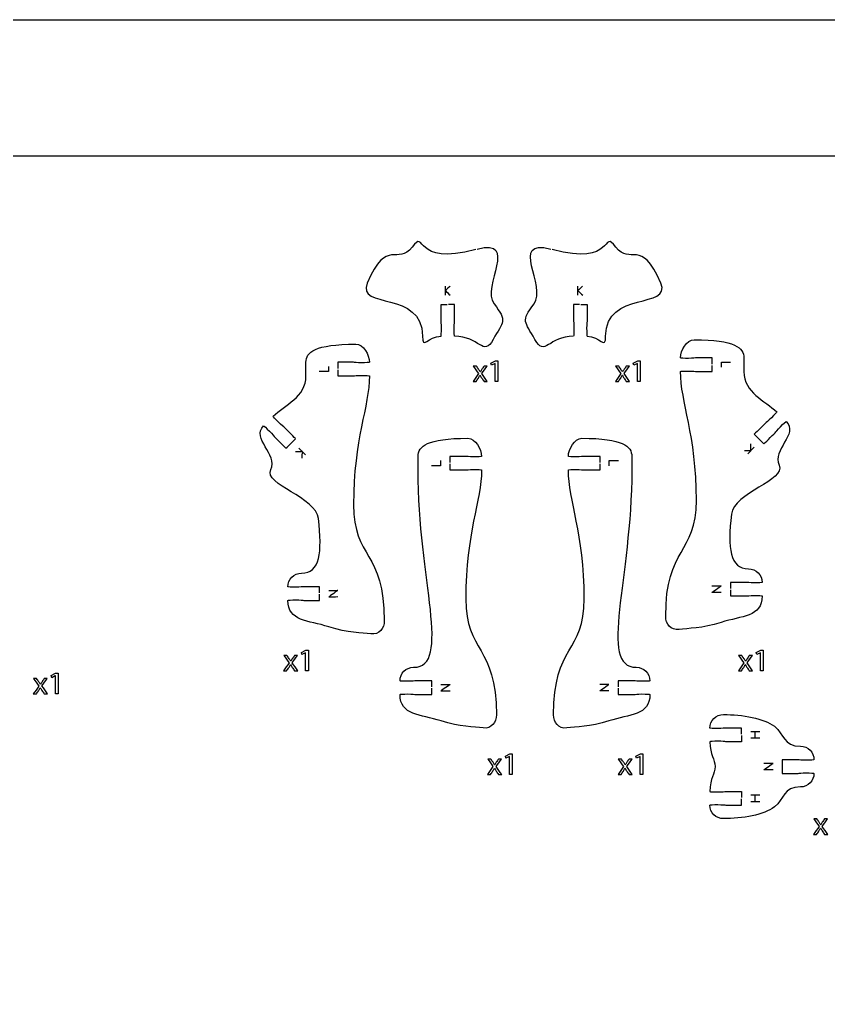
# Model space of a CAD drawing. Extents: x 0 to 1000, y 0 to 600.
# Drawn here: x 420.5 to 599, y 381 to 600.1 of the extents above; entities that cross this region are included whole.
import ezdxf

# ---------------------------------------------------------------- set-up
doc = ezdxf.new("R2010")
doc.units = 0
doc.header["$MEASUREMENT"] = 0
doc.layers.add('DEFAULT', color=7, linetype='CONTINUOUS')

msp = doc.modelspace()

# ---------------------------------------------------------------- linework, layer by layer
at = {"layer": 'DEFAULT', "color": 250}
for points in [[(1000, 0.1), (0, 0.1), (0, 600.1), (1000, 600.1)], [(525.45, 524.24), (525.44, 524.24), (524.64, 523.81), (524.52, 524.28), (525.52, 524.82), (526.05, 524.82), (526.05, 520.23), (525.45, 520.23)], [(556.85, 524.24), (556.84, 524.24), (556.04, 523.81), (555.92, 524.28), (556.92, 524.82), (557.45, 524.82), (557.45, 520.23), (556.85, 520.23)], [(483.62, 460.34), (483.61, 460.34), (482.81, 459.91), (482.69, 460.39), (483.69, 460.92), (484.22, 460.92), (484.22, 456.34), (483.62, 456.34)], [(584.01, 460.34), (584, 460.34), (583.2, 459.91), (583.08, 460.39), (584.08, 460.92), (584.61, 460.92), (584.61, 456.34), (584.01, 456.34)], [(428.37, 455.23), (428.36, 455.23), (427.56, 454.8), (427.44, 455.27), (428.44, 455.81), (428.97, 455.81), (428.97, 451.22), (428.37, 451.22)], [(528.64, 437.45), (528.62, 437.45), (527.83, 437.02), (527.71, 437.5), (528.71, 438.03), (529.24, 438.03), (529.24, 433.45), (528.64, 433.45)], [(557.45, 437.45), (557.44, 437.45), (556.64, 437.02), (556.52, 437.5), (557.52, 438.03), (558.05, 438.03), (558.05, 433.45), (557.45, 433.45)]]:
    msp.add_lwpolyline(points, close=True, dxfattribs=at)
for points in [[(349.41, 570.1), (980, 570.1), (980, 20.1), (203.84, 20.1), (203.84, 570.1), (223.83, 570.1)], [(514.46, 539.27), (514.46, 541.29)], [(543.71, 539.27), (543.71, 541.29)], [(575.4, 523.38), (575.4, 524.5), (577.42, 524.5)], [(488.66, 523.53), (488.66, 522.41), (486.64, 522.41)], [(482.15, 505.48), (483.58, 504.05)], [(582.65, 505.7), (581.22, 504.27)], [(513.42, 502.76), (513.42, 501.63), (511.39, 501.63)], [(550.64, 501.63), (550.64, 502.76), (552.66, 502.76)], [(581.88, 442.94), (583.9, 442.94)], [(582.83, 441.44), (582.83, 442.94)], [(583.9, 441.44), (581.88, 441.44)], [(581.88, 428.94), (583.9, 428.94)], [(583.9, 427.43), (581.88, 427.43)], [(582.83, 427.43), (582.83, 428.94)]]:
    msp.add_lwpolyline(points, dxfattribs=at)
at = {"layer": 'DEFAULT', "color": 1}
for points, knots in [([(521.21, 549.39), (507.16, 545.51), (510.34, 554.16), (507.13, 549.93), (503.94, 545.7), (501.55, 552.17), (497.23, 541.96), (494.73, 536.09), (509.4, 540.51), (509.4, 530.24), (509.4, 527.14), (510.63, 530.24), (513.5, 530.24), (513.55, 530.24), (513.59, 531.03), (513.59, 531.99), (513.59, 532.96), (513.5, 533.57), (513.5, 533.74), (513.5, 534.91), (513.5, 536.07), (513.5, 537.24), (513.94, 537.24), (514.39, 537.24), (514.84, 537.24)], [0, 0, 0, 0, 1, 1, 1, 2, 2, 2, 3, 3, 3, 4, 4, 4, 5, 5, 5, 6, 6, 6, 15.92, 15.92, 15.92, 19.74, 19.74, 19.74, 19.74]), ([(544.39, 537.24), (544.84, 537.24), (545.29, 537.24), (545.74, 537.24), (545.74, 536.07), (545.74, 534.91), (545.74, 533.74), (545.74, 533.57), (545.65, 532.96), (545.65, 531.99), (545.65, 531.03), (545.69, 530.24), (545.74, 530.24), (548.61, 530.24), (549.84, 527.14), (549.84, 530.24), (549.84, 540.51), (564.51, 536.09), (562.01, 541.96), (557.69, 552.17), (555.3, 545.7), (552.1, 549.93), (548.9, 554.16), (552.08, 545.51), (538.03, 549.39)], [0, 0, 0, 0, 3.84, 3.84, 3.84, 13.76, 13.76, 13.76, 14.76, 14.76, 14.76, 15.76, 15.76, 15.76, 16.76, 16.76, 16.76, 17.76, 17.76, 17.76, 18.76, 18.76, 18.76, 19.76, 19.76, 19.76, 19.76]), ([(521.5, 549.47), (530.86, 552.01), (522.24, 541.19), (525.21, 537.37), (528.2, 533.52), (527.2, 533.49), (525.02, 529.51), (522.84, 525.53), (521.97, 530.24), (516.49, 530.24), (516.44, 530.24), (516.4, 531.03), (516.4, 531.99), (516.4, 532.96), (516.49, 533.57), (516.49, 533.74), (516.49, 534.91), (516.49, 536.07), (516.49, 537.24), (516.04, 537.24), (515.59, 537.24), (515.14, 537.24)], [0, 0, 0, 0, 1, 1, 1, 2, 2, 2, 3, 3, 3, 4, 4, 4, 5, 5, 5, 14.92, 14.92, 14.92, 18.75, 18.75, 18.75, 18.75]), ([(544.09, 537.24), (543.64, 537.24), (543.19, 537.24), (542.75, 537.24), (542.75, 536.07), (542.75, 534.91), (542.75, 533.74), (542.75, 533.57), (542.84, 532.96), (542.84, 531.99), (542.84, 531.03), (542.8, 530.24), (542.75, 530.24), (537.27, 530.24), (536.4, 525.53), (534.22, 529.51), (532.04, 533.49), (531.04, 533.52), (534.03, 537.37), (537, 541.19), (528.38, 552.01), (537.74, 549.47)], [0, 0, 0, 0, 3.81, 3.81, 3.81, 13.73, 13.73, 13.73, 14.73, 14.73, 14.73, 15.73, 15.73, 15.73, 16.73, 16.73, 16.73, 17.73, 17.73, 17.73, 18.73, 18.73, 18.73, 18.73]), ([(486.69, 473.55), (486.69, 474), (486.69, 474.45), (486.69, 474.9), (485.52, 474.9), (484.36, 474.9), (483.19, 474.9), (483.01, 474.9), (482.41, 474.8), (481.44, 474.8), (480.47, 474.8), (479.69, 474.85), (479.69, 474.9), (479.69, 476.56), (481.03, 477.9), (482.69, 477.9), (486.83, 477.9), (487.28, 482.49), (486.46, 489.95), (485.94, 494.71), (474.31, 497.42), (475.93, 500.78), (477.55, 504.14), (471.58, 507.68), (474.33, 510.43), (474.37, 510.47), (474.96, 509.95), (475.64, 509.26), (476.33, 508.58), (476.69, 508.08), (476.81, 507.95), (477.43, 507.33), (479.28, 505.48), (479.28, 505.48), (479.99, 506.18), (480.7, 506.89), (481.41, 507.6), (481.41, 507.6), (479.55, 509.46), (478.93, 510.07), (478.81, 510.2), (478.31, 510.56), (477.62, 511.24), (476.94, 511.93), (476.41, 512.51), (476.46, 512.55), (479.01, 515.11), (483.69, 516.73), (483.69, 521.47), (483.69, 522.47), (483.69, 523.47), (483.69, 524.47), (483.69, 526.68), (485.63, 528.47), (494.69, 528.47), (496.35, 528.47), (497.69, 526.13), (497.69, 524.47), (497.69, 524.41), (496.91, 524.37), (495.94, 524.37), (494.97, 524.37), (494.36, 524.47), (494.19, 524.47), (493.02, 524.47), (491.86, 524.47), (490.69, 524.47), (490.69, 524.02), (490.69, 523.57), (490.69, 523.12)], [0, 0, 0, 0, 3.83, 3.83, 3.83, 13.75, 13.75, 13.75, 14.75, 14.75, 14.75, 15.75, 15.75, 15.75, 16.75, 16.75, 16.75, 17.75, 17.75, 17.75, 18.75, 18.75, 18.75, 19.75, 19.75, 19.75, 20.75, 20.75, 20.75, 21.75, 21.75, 21.75, 22.75, 22.75, 22.75, 31.263566, 31.263566, 31.263566, 32.263566, 32.263566, 32.263566, 33.263566, 33.263566, 33.263566, 34.263566, 34.263566, 34.263566, 35.263566, 35.263566, 35.263566, 43.773566, 43.773566, 43.773566, 44.773566, 44.773566, 44.773566, 45.773566, 45.773566, 45.773566, 46.773566, 46.773566, 46.773566, 47.773566, 47.773566, 47.773566, 57.693566, 57.693566, 57.693566, 61.533566, 61.533566, 61.533566, 61.533566]), ([(573.37, 524.09), (573.37, 524.54), (573.37, 524.99), (573.37, 525.44), (572.2, 525.44), (571.03, 525.44), (569.87, 525.44), (569.69, 525.44), (569.08, 525.34), (568.12, 525.34), (567.15, 525.34), (566.37, 525.38), (566.37, 525.44), (566.37, 527.1), (567.71, 529.44), (569.37, 529.44), (578.43, 529.44), (580.37, 527.65), (580.37, 525.44), (580.37, 524.44), (580.37, 523.44), (580.37, 522.44), (580.37, 517.7), (585.04, 516.08), (587.6, 513.52), (587.64, 513.48), (587.12, 512.9), (586.44, 512.21), (585.75, 511.53), (585.25, 511.17), (585.13, 511.04), (584.51, 510.43), (582.65, 508.57), (582.65, 508.57), (583.36, 507.86), (584.07, 507.15), (584.77, 506.45), (584.77, 506.45), (586.63, 508.3), (587.25, 508.92), (587.37, 509.05), (587.73, 509.55), (588.42, 510.23), (589.1, 510.92), (589.69, 511.43), (589.72, 511.4), (592.47, 508.65), (586.51, 505.11), (588.13, 501.75), (589.75, 498.39), (578.12, 495.68), (577.6, 490.92), (576.78, 483.46), (577.23, 478.87), (581.37, 478.87), (583.02, 478.87), (584.37, 477.53), (584.37, 475.87), (584.37, 475.81), (583.59, 475.77), (582.62, 475.77), (581.65, 475.77), (581.04, 475.87), (580.87, 475.87), (579.7, 475.87), (578.53, 475.87), (577.37, 475.87), (577.37, 475.42), (577.37, 474.97), (577.37, 474.52)], [0, 0, 0, 0, 3.84, 3.84, 3.84, 13.76, 13.76, 13.76, 14.76, 14.76, 14.76, 15.76, 15.76, 15.76, 16.76, 16.76, 16.76, 17.76, 17.76, 17.76, 26.27, 26.27, 26.27, 27.27, 27.27, 27.27, 28.27, 28.27, 28.27, 29.27, 29.27, 29.27, 30.27, 30.27, 30.27, 38.783566, 38.783566, 38.783566, 39.783566, 39.783566, 39.783566, 40.783566, 40.783566, 40.783566, 41.783566, 41.783566, 41.783566, 42.783566, 42.783566, 42.783566, 43.783566, 43.783566, 43.783566, 44.783566, 44.783566, 44.783566, 45.783566, 45.783566, 45.783566, 46.783566, 46.783566, 46.783566, 47.783566, 47.783566, 47.783566, 57.703566, 57.703566, 57.703566, 61.533566, 61.533566, 61.533566, 61.533566]), ([(577.37, 474.22), (577.37, 473.77), (577.37, 473.32), (577.37, 472.87), (578.53, 472.87), (579.7, 472.87), (580.87, 472.87), (581.04, 472.87), (581.65, 472.97), (582.62, 472.97), (583.59, 472.97), (584.37, 472.93), (584.37, 472.87), (584.37, 468.18), (579.84, 468.49), (575.32, 467.02), (571.11, 465.66), (568.02, 465.77), (566.04, 465.46), (564.18, 465.22), (563.09, 466.75), (563.09, 468.33), (563.09, 483.79), (569.87, 482.06), (569.87, 494.01), (569.87, 508.58), (566.37, 515.68), (566.37, 522.44), (566.37, 522.49), (567.15, 522.54), (568.12, 522.54), (569.08, 522.54), (569.69, 522.44), (569.87, 522.44), (571.03, 522.44), (572.2, 522.44), (573.37, 522.44), (573.37, 522.89), (573.37, 523.34), (573.37, 523.79)], [0, 0, 0, 0, 3.82, 3.82, 3.82, 13.74, 13.74, 13.74, 14.74, 14.74, 14.74, 15.74, 15.74, 15.74, 16.74, 16.74, 16.74, 17.74, 17.74, 17.74, 18.74, 18.74, 18.74, 19.74, 19.74, 19.74, 20.74, 20.74, 20.74, 21.74, 21.74, 21.74, 22.74, 22.74, 22.74, 32.66, 32.66, 32.66, 36.48, 36.48, 36.48, 36.48]), ([(490.69, 522.82), (490.69, 522.37), (490.69, 521.92), (490.69, 521.47), (491.86, 521.47), (493.02, 521.47), (494.19, 521.47), (494.36, 521.47), (494.97, 521.57), (495.94, 521.57), (496.91, 521.57), (497.69, 521.52), (497.69, 521.47), (497.69, 514.71), (494.19, 507.61), (494.19, 493.05), (494.19, 481.09), (500.97, 482.83), (500.97, 467.36), (500.97, 465.78), (499.88, 464.25), (498.02, 464.49), (496.04, 464.8), (492.95, 464.69), (488.74, 466.05), (484.21, 467.52), (479.69, 467.21), (479.69, 471.9), (479.69, 471.96), (480.47, 472), (481.44, 472), (482.41, 472), (483.01, 471.9), (483.19, 471.9), (484.36, 471.9), (485.52, 471.9), (486.69, 471.9), (486.69, 472.35), (486.69, 472.8), (486.69, 473.25)], [0, 0, 0, 0, 3.82, 3.82, 3.82, 13.74, 13.74, 13.74, 14.74, 14.74, 14.74, 15.74, 15.74, 15.74, 16.74, 16.74, 16.74, 17.74, 17.74, 17.74, 18.74, 18.74, 18.74, 19.74, 19.74, 19.74, 20.74, 20.74, 20.74, 21.74, 21.74, 21.74, 22.74, 22.74, 22.74, 32.66, 32.66, 32.66, 36.48, 36.48, 36.48, 36.48]), ([(511.45, 452.77), (511.45, 453.22), (511.45, 453.67), (511.45, 454.12), (510.28, 454.12), (509.11, 454.12), (507.95, 454.12), (507.77, 454.12), (507.16, 454.02), (506.2, 454.02), (505.23, 454.02), (504.45, 454.07), (504.45, 454.12), (504.45, 455.78), (505.79, 457.12), (507.45, 457.12), (515.98, 457.12), (508.44, 476.61), (508.44, 500.69), (508.44, 501.69), (508.44, 502.69), (508.44, 503.69), (508.44, 505.91), (510.38, 507.69), (519.44, 507.69), (521.1, 507.69), (522.45, 505.35), (522.45, 503.69), (522.45, 503.64), (521.66, 503.59), (520.7, 503.59), (519.73, 503.59), (519.12, 503.69), (518.95, 503.69), (517.78, 503.69), (516.61, 503.69), (515.45, 503.69), (515.45, 503.24), (515.45, 502.8), (515.45, 502.35)], [0, 0, 0, 0, 3.82, 3.82, 3.82, 13.74, 13.74, 13.74, 14.74, 14.74, 14.74, 15.74, 15.74, 15.74, 16.74, 16.74, 16.74, 17.74, 17.74, 17.74, 26.25, 26.25, 26.25, 27.25, 27.25, 27.25, 28.25, 28.25, 28.25, 29.25, 29.25, 29.25, 30.25, 30.25, 30.25, 40.17, 40.17, 40.17, 43.99, 43.99, 43.99, 43.99]), ([(548.61, 502.35), (548.61, 502.8), (548.61, 503.24), (548.61, 503.69), (547.44, 503.69), (546.28, 503.69), (545.11, 503.69), (544.94, 503.69), (544.33, 503.59), (543.36, 503.59), (542.39, 503.59), (541.61, 503.64), (541.61, 503.69), (541.61, 505.35), (542.95, 507.69), (544.61, 507.69), (553.68, 507.69), (555.61, 505.91), (555.61, 503.69), (555.61, 502.69), (555.61, 501.69), (555.61, 500.69), (555.61, 476.61), (548.07, 457.12), (556.61, 457.12), (558.27, 457.12), (559.61, 455.78), (559.61, 454.12), (559.61, 454.07), (558.83, 454.02), (557.86, 454.02), (556.89, 454.02), (556.29, 454.12), (556.11, 454.12), (554.94, 454.12), (553.78, 454.12), (552.61, 454.12), (552.61, 453.67), (552.61, 453.22), (552.61, 452.77)], [0, 0, 0, 0, 3.82, 3.82, 3.82, 13.74, 13.74, 13.74, 14.74, 14.74, 14.74, 15.74, 15.74, 15.74, 16.74, 16.74, 16.74, 17.74, 17.74, 17.74, 26.25, 26.25, 26.25, 27.25, 27.25, 27.25, 28.25, 28.25, 28.25, 29.25, 29.25, 29.25, 30.25, 30.25, 30.25, 40.17, 40.17, 40.17, 43.99, 43.99, 43.99, 43.99]), ([(515.45, 502.05), (515.45, 501.59), (515.45, 501.14), (515.45, 500.69), (516.61, 500.69), (517.78, 500.69), (518.95, 500.69), (519.12, 500.69), (519.73, 500.79), (520.7, 500.79), (521.66, 500.79), (522.45, 500.75), (522.45, 500.69), (522.45, 493.93), (518.95, 486.83), (518.95, 472.27), (518.95, 460.31), (525.73, 462.05), (525.73, 446.59), (525.73, 445), (524.64, 443.47), (522.78, 443.71), (520.8, 444.02), (517.7, 443.91), (513.5, 445.27), (508.97, 446.74), (504.45, 446.43), (504.45, 451.12), (504.45, 451.18), (505.23, 451.22), (506.2, 451.22), (507.16, 451.22), (507.77, 451.12), (507.95, 451.12), (509.11, 451.12), (510.28, 451.12), (511.45, 451.12), (511.45, 451.57), (511.45, 452.02), (511.45, 452.47)], [0, 0, 0, 0, 3.84, 3.84, 3.84, 13.76, 13.76, 13.76, 14.76, 14.76, 14.76, 15.76, 15.76, 15.76, 16.76, 16.76, 16.76, 17.76, 17.76, 17.76, 18.76, 18.76, 18.76, 19.76, 19.76, 19.76, 20.76, 20.76, 20.76, 21.76, 21.76, 21.76, 22.76, 22.76, 22.76, 32.68, 32.68, 32.68, 36.51, 36.51, 36.51, 36.51]), ([(552.61, 452.47), (552.61, 452.02), (552.61, 451.57), (552.61, 451.12), (553.78, 451.12), (554.94, 451.12), (556.11, 451.12), (556.29, 451.12), (556.89, 451.22), (557.86, 451.22), (558.83, 451.22), (559.61, 451.18), (559.61, 451.12), (559.61, 446.43), (555.09, 446.74), (550.56, 445.27), (546.36, 443.91), (543.26, 444.02), (541.28, 443.71), (539.42, 443.47), (538.33, 445), (538.33, 446.59), (538.33, 462.05), (545.11, 460.31), (545.11, 472.27), (545.11, 486.83), (541.61, 493.93), (541.61, 500.69), (541.61, 500.75), (542.39, 500.79), (543.36, 500.79), (544.33, 500.79), (544.94, 500.69), (545.11, 500.69), (546.28, 500.69), (547.44, 500.69), (548.61, 500.69), (548.61, 501.14), (548.61, 501.59), (548.61, 502.05)], [0, 0, 0, 0, 3.83, 3.83, 3.83, 13.75, 13.75, 13.75, 14.75, 14.75, 14.75, 15.75, 15.75, 15.75, 16.75, 16.75, 16.75, 17.75, 17.75, 17.75, 18.75, 18.75, 18.75, 19.75, 19.75, 19.75, 20.75, 20.75, 20.75, 21.75, 21.75, 21.75, 22.75, 22.75, 22.75, 32.67, 32.67, 32.67, 36.51, 36.51, 36.51, 36.51]), ([(579.85, 442.34), (579.85, 442.79), (579.85, 443.24), (579.85, 443.69), (579.85, 443.69), (577.22, 443.69), (576.35, 443.69), (576.17, 443.69), (575.57, 443.59), (574.6, 443.59), (573.63, 443.59), (572.85, 443.64), (572.85, 443.69), (572.85, 445.35), (574.19, 446.69), (575.85, 446.69), (580.01, 446.69), (584.82, 445.85), (587.08, 444.1), (589.34, 442.35), (589.05, 439.69), (592.83, 439.69), (594.49, 439.69), (595.83, 438.35), (595.83, 436.69), (595.83, 436.64), (595.05, 436.59), (594.08, 436.59), (593.11, 436.59), (592.51, 436.69), (592.33, 436.69), (591.46, 436.69), (588.83, 436.69), (588.83, 436.69), (588.83, 435.69), (588.83, 434.69), (588.83, 433.69), (590, 433.69), (591.16, 433.69), (592.33, 433.69), (592.51, 433.69), (593.11, 433.79), (594.08, 433.79), (595.05, 433.79), (595.83, 433.75), (595.83, 433.69), (595.83, 432.03), (594.49, 430.69), (592.83, 430.69), (589.05, 430.69), (589.34, 428.02), (587.08, 426.27), (584.82, 424.52), (580.01, 423.69), (575.85, 423.69), (574.19, 423.69), (572.85, 425.03), (572.85, 426.69), (572.85, 426.74), (573.63, 426.79), (574.6, 426.79), (575.56, 426.79), (576.17, 426.69), (576.35, 426.69), (577.51, 426.69), (578.68, 426.69), (579.85, 426.69), (579.85, 427.14), (579.85, 427.59), (579.85, 428.04)], [0, 0, 0, 0, 3.82, 3.82, 3.82, 4.82, 4.82, 4.82, 5.82, 5.82, 5.82, 6.82, 6.82, 6.82, 7.82, 7.82, 7.82, 8.82, 8.82, 8.82, 9.82, 9.82, 9.82, 10.82, 10.82, 10.82, 11.82, 11.82, 11.82, 12.82, 12.82, 12.82, 13.82, 13.82, 13.82, 22.33, 22.33, 22.33, 32.25, 32.25, 32.25, 33.25, 33.25, 33.25, 34.25, 34.25, 34.25, 35.26, 35.26, 35.26, 36.26, 36.26, 36.26, 37.26, 37.26, 37.26, 38.26, 38.26, 38.26, 39.26, 39.26, 39.26, 40.26, 40.26, 40.26, 50.19, 50.19, 50.19, 54.02, 54.02, 54.02, 54.02]), ([(579.85, 442.04), (579.85, 441.59), (579.85, 441.14), (579.85, 440.69), (578.68, 440.69), (577.52, 440.69), (576.35, 440.69), (576.17, 440.69), (575.57, 440.79), (574.6, 440.79), (573.63, 440.79), (572.85, 440.74), (572.85, 440.69), (572.85, 437.65), (574.01, 436.91), (574.01, 435.19), (574.01, 433.47), (572.85, 432.73), (572.85, 429.69), (572.85, 429.63), (573.63, 429.59), (574.6, 429.59), (575.57, 429.59), (576.17, 429.69), (576.35, 429.69), (577.52, 429.69), (578.68, 429.69), (579.85, 429.69), (579.85, 429.24), (579.85, 428.79), (579.85, 428.34)], [0, 0, 0, 0, 3.83, 3.83, 3.83, 13.74, 13.74, 13.74, 14.74, 14.74, 14.74, 15.74, 15.74, 15.74, 16.74, 16.74, 16.74, 17.74, 17.74, 17.74, 18.74, 18.74, 18.74, 19.74, 19.74, 19.74, 29.66, 29.66, 29.66, 33.48, 33.48, 33.48, 33.48])]:
    msp.add_open_spline(points, degree=3, knots=knots, dxfattribs=at)
at = {"layer": 'DEFAULT', "color": 250}
for points, knots in [([(515.51, 541.29), (515.51, 541.29), (514.52, 540.4), (514.46, 540.32), (514.82, 539.97), (515.17, 539.62), (515.52, 539.27)], [0, 0, 0, 0, 1, 1, 1, 5.219371, 5.219371, 5.219371, 5.219371]), ([(544.76, 541.29), (544.76, 541.29), (543.77, 540.4), (543.71, 540.32), (544.07, 539.97), (544.42, 539.62), (544.77, 539.27)], [0, 0, 0, 0, 1, 1, 1, 5.219371, 5.219371, 5.219371, 5.219371]), ([(521.32, 523.65), (521.49, 523.4), (521.65, 523.16), (521.81, 522.91), (521.94, 522.72), (522.04, 522.55), (522.16, 522.36), (522.16, 522.36), (522.17, 522.36), (522.18, 522.36), (522.29, 522.56), (522.4, 522.74), (522.52, 522.92), (522.68, 523.16), (522.84, 523.41), (523, 523.65), (523.22, 523.65), (523.44, 523.65), (523.67, 523.65), (523.28, 523.1), (522.89, 522.55), (522.5, 522), (522.9, 521.41), (523.3, 520.82), (523.7, 520.23), (523.47, 520.23), (523.23, 520.23), (523, 520.23), (522.83, 520.49), (522.66, 520.75), (522.5, 521), (522.36, 521.2), (522.25, 521.39), (522.13, 521.6), (522.12, 521.6), (522.12, 521.6), (522.11, 521.6), (522, 521.39), (521.88, 521.21), (521.75, 521), (521.59, 520.75), (521.43, 520.49), (521.26, 520.23), (521.03, 520.23), (520.8, 520.23), (520.58, 520.23), (520.98, 520.81), (521.38, 521.4), (521.79, 521.98), (521.4, 522.53), (521.02, 523.09), (520.63, 523.65), (520.86, 523.65), (521.09, 523.65), (521.32, 523.65)], [0, 0, 0, 0, 2.496157, 2.496157, 2.496157, 3.496157, 3.496157, 3.496157, 3.557157, 3.557157, 3.557157, 4.557157, 4.557157, 4.557157, 7.026432, 7.026432, 7.026432, 8.927432, 8.927432, 8.927432, 14.655291, 14.655291, 14.655291, 20.702604, 20.702604, 20.702604, 22.702604, 22.702604, 22.702604, 25.30568, 25.30568, 25.30568, 26.30568, 26.30568, 26.30568, 26.34568, 26.34568, 26.34568, 27.34568, 27.34568, 27.34568, 29.937892, 29.937892, 29.937892, 31.877892, 31.877892, 31.877892, 37.898447, 37.898447, 37.898447, 43.664038, 43.664038, 43.664038, 45.625038, 45.625038, 45.625038, 45.625038]), ([(552.72, 523.65), (552.89, 523.4), (553.05, 523.16), (553.21, 522.91), (553.34, 522.72), (553.44, 522.55), (553.56, 522.36), (553.56, 522.36), (553.57, 522.36), (553.58, 522.36), (553.69, 522.56), (553.8, 522.74), (553.92, 522.92), (554.08, 523.16), (554.24, 523.41), (554.4, 523.65), (554.62, 523.65), (554.84, 523.65), (555.07, 523.65), (554.68, 523.1), (554.29, 522.55), (553.9, 522), (554.3, 521.41), (554.7, 520.82), (555.1, 520.23), (554.87, 520.23), (554.63, 520.23), (554.4, 520.23), (554.23, 520.49), (554.06, 520.75), (553.9, 521), (553.76, 521.2), (553.65, 521.39), (553.53, 521.6), (553.52, 521.6), (553.52, 521.6), (553.52, 521.6), (553.4, 521.39), (553.28, 521.21), (553.16, 521), (552.99, 520.75), (552.83, 520.49), (552.66, 520.23), (552.43, 520.23), (552.2, 520.23), (551.98, 520.23), (552.38, 520.81), (552.79, 521.4), (553.19, 521.98), (552.8, 522.53), (552.42, 523.09), (552.03, 523.65), (552.26, 523.65), (552.49, 523.65), (552.72, 523.65)], [0, 0, 0, 0, 2.49671, 2.49671, 2.49671, 3.49671, 3.49671, 3.49671, 3.55671, 3.55671, 3.55671, 4.55671, 4.55671, 4.55671, 7.025985, 7.025985, 7.025985, 8.926985, 8.926985, 8.926985, 14.654844, 14.654844, 14.654844, 20.70272, 20.70272, 20.70272, 22.70372, 22.70372, 22.70372, 25.306249, 25.306249, 25.306249, 26.306249, 26.306249, 26.306249, 26.346249, 26.346249, 26.346249, 27.346249, 27.346249, 27.346249, 29.938461, 29.938461, 29.938461, 31.878461, 31.878461, 31.878461, 37.899016, 37.899016, 37.899016, 43.664038, 43.664038, 43.664038, 45.624038, 45.624038, 45.624038, 45.624038]), ([(580.48, 505.01), (580.48, 505.01), (581.82, 504.94), (581.91, 504.96), (581.91, 505.45), (581.9, 505.95), (581.9, 506.45)], [0, 0, 0, 0, 1, 1, 1, 5.218068, 5.218068, 5.218068, 5.218068]), ([(482.84, 503.31), (482.84, 503.31), (482.91, 504.64), (482.89, 504.74), (482.4, 504.73), (481.9, 504.73), (481.41, 504.73)], [0, 0, 0, 0, 1, 1, 1, 5.218068, 5.218068, 5.218068, 5.218068]), ([(488.72, 474.1), (489.39, 474.1), (490.07, 474.1), (490.74, 474.1), (490.74, 474.1), (488.93, 472.79), (488.72, 472.69), (489.39, 472.7), (490.07, 472.71), (490.74, 472.72)], [0, 0, 0, 0, 5.729, 5.729, 5.729, 6.729, 6.729, 6.729, 12.458404, 12.458404, 12.458404, 12.458404]), ([(575.33, 473.66), (574.66, 473.66), (573.99, 473.66), (573.31, 473.66), (573.31, 473.66), (575.13, 474.97), (575.33, 475.07), (574.66, 475.06), (573.99, 475.05), (573.31, 475.05)], [0, 0, 0, 0, 5.729, 5.729, 5.729, 6.729, 6.729, 6.729, 12.458404, 12.458404, 12.458404, 12.458404]), ([(479.5, 459.75), (479.66, 459.51), (479.82, 459.26), (479.98, 459.02), (480.11, 458.83), (480.22, 458.65), (480.33, 458.46), (480.34, 458.46), (480.34, 458.46), (480.35, 458.46), (480.46, 458.66), (480.58, 458.84), (480.69, 459.02), (480.85, 459.27), (481.01, 459.51), (481.17, 459.75), (481.39, 459.75), (481.61, 459.75), (481.84, 459.75), (481.45, 459.2), (481.06, 458.65), (480.67, 458.1), (481.07, 457.51), (481.47, 456.92), (481.87, 456.34), (481.64, 456.34), (481.4, 456.34), (481.17, 456.34), (481, 456.59), (480.83, 456.85), (480.67, 457.1), (480.53, 457.3), (480.42, 457.49), (480.3, 457.7), (480.3, 457.7), (480.29, 457.7), (480.29, 457.7), (480.17, 457.49), (480.05, 457.31), (479.93, 457.1), (479.76, 456.85), (479.6, 456.59), (479.43, 456.34), (479.2, 456.34), (478.98, 456.34), (478.75, 456.34), (479.15, 456.92), (479.56, 457.5), (479.96, 458.08), (479.58, 458.64), (479.19, 459.19), (478.8, 459.75), (479.03, 459.75), (479.26, 459.75), (479.5, 459.75)], [0, 0, 0, 0, 2.496157, 2.496157, 2.496157, 3.496157, 3.496157, 3.496157, 3.556157, 3.556157, 3.556157, 4.556157, 4.556157, 4.556157, 7.025432, 7.025432, 7.025432, 8.926432, 8.926432, 8.926432, 14.654291, 14.654291, 14.654291, 20.702167, 20.702167, 20.702167, 22.703167, 22.703167, 22.703167, 25.305696, 25.305696, 25.305696, 26.305696, 26.305696, 26.305696, 26.345696, 26.345696, 26.345696, 27.345696, 27.345696, 27.345696, 29.937908, 29.937908, 29.937908, 31.877908, 31.877908, 31.877908, 37.898463, 37.898463, 37.898463, 43.663485, 43.663485, 43.663485, 45.623485, 45.623485, 45.623485, 45.623485]), ([(579.88, 459.75), (580.04, 459.51), (580.21, 459.26), (580.37, 459.02), (580.5, 458.83), (580.6, 458.65), (580.72, 458.46), (580.72, 458.46), (580.73, 458.46), (580.74, 458.46), (580.85, 458.66), (580.96, 458.84), (581.07, 459.02), (581.23, 459.27), (581.39, 459.51), (581.55, 459.75), (581.78, 459.75), (582, 459.75), (582.23, 459.75), (581.84, 459.2), (581.45, 458.65), (581.06, 458.1), (581.46, 457.51), (581.86, 456.92), (582.26, 456.33), (582.03, 456.33), (581.79, 456.33), (581.55, 456.33), (581.39, 456.59), (581.22, 456.85), (581.05, 457.1), (580.92, 457.3), (580.81, 457.49), (580.69, 457.7), (580.68, 457.7), (580.68, 457.7), (580.67, 457.7), (580.56, 457.49), (580.44, 457.31), (580.31, 457.1), (580.15, 456.85), (579.98, 456.59), (579.82, 456.33), (579.59, 456.33), (579.36, 456.33), (579.13, 456.33), (579.54, 456.92), (579.94, 457.5), (580.35, 458.08), (579.96, 458.64), (579.58, 459.19), (579.19, 459.75), (579.42, 459.75), (579.65, 459.75), (579.88, 459.75)], [0, 0, 0, 0, 2.497543, 2.497543, 2.497543, 3.497543, 3.497543, 3.497543, 3.557543, 3.557543, 3.557543, 4.557543, 4.557543, 4.557543, 7.026819, 7.026819, 7.026819, 8.927819, 8.927819, 8.927819, 14.656494, 14.656494, 14.656494, 20.70437, 20.70437, 20.70437, 22.70537, 22.70537, 22.70537, 25.3079, 25.3079, 25.3079, 26.3079, 26.3079, 26.3079, 26.3479, 26.3479, 26.3479, 27.3479, 27.3479, 27.3479, 29.940112, 29.940112, 29.940112, 31.880112, 31.880112, 31.880112, 37.901487, 37.901487, 37.901487, 43.666509, 43.666509, 43.666509, 45.626509, 45.626509, 45.626509, 45.626509]), ([(424.24, 454.64), (424.41, 454.39), (424.57, 454.15), (424.73, 453.9), (424.86, 453.71), (424.96, 453.54), (425.08, 453.34), (425.08, 453.34), (425.09, 453.34), (425.1, 453.34), (425.21, 453.55), (425.32, 453.73), (425.44, 453.91), (425.6, 454.15), (425.76, 454.39), (425.92, 454.64), (426.14, 454.64), (426.36, 454.64), (426.59, 454.64), (426.2, 454.09), (425.81, 453.54), (425.42, 452.99), (425.82, 452.4), (426.22, 451.81), (426.62, 451.22), (426.39, 451.22), (426.15, 451.22), (425.92, 451.22), (425.75, 451.48), (425.58, 451.73), (425.42, 451.99), (425.28, 452.19), (425.17, 452.38), (425.05, 452.58), (425.04, 452.58), (425.04, 452.58), (425.03, 452.58), (424.92, 452.38), (424.8, 452.19), (424.68, 451.99), (424.51, 451.73), (424.35, 451.48), (424.18, 451.22), (423.95, 451.22), (423.72, 451.22), (423.5, 451.22), (423.9, 451.8), (424.31, 452.38), (424.71, 452.96), (424.32, 453.52), (423.94, 454.08), (423.55, 454.64), (423.78, 454.64), (424.01, 454.64), (424.24, 454.64)], [1.96, 1.96, 1.96, 1.96, 4.45699, 4.45699, 4.45699, 5.45699, 5.45699, 5.45699, 5.51699, 5.51699, 5.51699, 6.51699, 6.51699, 6.51699, 8.986266, 8.986266, 8.986266, 10.887266, 10.887266, 10.887266, 16.615124, 16.615124, 16.615124, 22.663, 22.663, 22.663, 24.664, 24.664, 24.664, 27.26653, 27.26653, 27.26653, 28.26653, 28.26653, 28.26653, 28.30653, 28.30653, 28.30653, 29.30653, 29.30653, 29.30653, 31.898742, 31.898742, 31.898742, 33.838742, 33.838742, 33.838742, 39.859296, 39.859296, 39.859296, 45.624319, 45.624319, 45.624319, 47.584319, 47.584319, 47.584319, 47.584319]), ([(513.48, 453.33), (514.15, 453.33), (514.83, 453.33), (515.5, 453.33), (515.5, 453.33), (513.68, 452.02), (513.48, 451.92), (514.15, 451.93), (514.83, 451.94), (515.5, 451.94)], [0, 0, 0, 0, 5.729, 5.729, 5.729, 6.729, 6.729, 6.729, 12.458404, 12.458404, 12.458404, 12.458404]), ([(550.58, 451.92), (549.9, 451.92), (549.23, 451.92), (548.56, 451.92), (548.56, 451.92), (550.37, 453.23), (550.58, 453.33), (549.9, 453.32), (549.23, 453.31), (548.56, 453.3)], [0, 0, 0, 0, 5.729, 5.729, 5.729, 6.729, 6.729, 6.729, 12.458404, 12.458404, 12.458404, 12.458404]), ([(524.51, 436.86), (524.67, 436.62), (524.83, 436.37), (525, 436.13), (525.12, 435.94), (525.23, 435.76), (525.34, 435.57), (525.35, 435.57), (525.36, 435.57), (525.36, 435.57), (525.48, 435.77), (525.59, 435.95), (525.7, 436.13), (525.86, 436.38), (526.02, 436.62), (526.18, 436.86), (526.41, 436.86), (526.63, 436.86), (526.85, 436.86), (526.46, 436.31), (526.08, 435.76), (525.69, 435.21), (526.09, 434.62), (526.49, 434.03), (526.89, 433.45), (526.65, 433.45), (526.42, 433.45), (526.18, 433.45), (526.01, 433.7), (525.85, 433.96), (525.68, 434.21), (525.55, 434.41), (525.43, 434.6), (525.31, 434.81), (525.31, 434.81), (525.3, 434.81), (525.3, 434.81), (525.19, 434.6), (525.07, 434.42), (524.94, 434.21), (524.78, 433.96), (524.61, 433.7), (524.45, 433.45), (524.22, 433.45), (523.99, 433.45), (523.76, 433.45), (524.17, 434.03), (524.57, 434.61), (524.97, 435.19), (524.59, 435.75), (524.2, 436.3), (523.82, 436.86), (524.05, 436.86), (524.28, 436.86), (524.51, 436.86)], [0, 0, 0, 0, 2.497543, 2.497543, 2.497543, 3.497543, 3.497543, 3.497543, 3.557543, 3.557543, 3.557543, 4.557543, 4.557543, 4.557543, 7.026819, 7.026819, 7.026819, 8.927819, 8.927819, 8.927819, 14.656494, 14.656494, 14.656494, 20.70437, 20.70437, 20.70437, 22.70537, 22.70537, 22.70537, 25.3079, 25.3079, 25.3079, 26.3079, 26.3079, 26.3079, 26.3479, 26.3479, 26.3479, 27.3479, 27.3479, 27.3479, 29.940112, 29.940112, 29.940112, 31.880112, 31.880112, 31.880112, 37.901487, 37.901487, 37.901487, 43.666509, 43.666509, 43.666509, 45.626509, 45.626509, 45.626509, 45.626509]), ([(553.32, 436.86), (553.49, 436.62), (553.65, 436.37), (553.81, 436.13), (553.94, 435.94), (554.04, 435.76), (554.16, 435.57), (554.16, 435.57), (554.17, 435.57), (554.18, 435.57), (554.29, 435.77), (554.4, 435.95), (554.52, 436.13), (554.68, 436.38), (554.84, 436.62), (555, 436.86), (555.22, 436.86), (555.44, 436.86), (555.67, 436.86), (555.28, 436.31), (554.89, 435.76), (554.5, 435.21), (554.9, 434.62), (555.3, 434.03), (555.7, 433.45), (555.47, 433.45), (555.23, 433.45), (555, 433.45), (554.83, 433.7), (554.66, 433.96), (554.5, 434.21), (554.36, 434.41), (554.25, 434.6), (554.13, 434.81), (554.12, 434.81), (554.12, 434.81), (554.11, 434.81), (554, 434.6), (553.88, 434.42), (553.76, 434.21), (553.59, 433.96), (553.43, 433.7), (553.26, 433.45), (553.03, 433.45), (552.8, 433.45), (552.58, 433.45), (552.98, 434.03), (553.39, 434.61), (553.79, 435.19), (553.4, 435.75), (553.02, 436.3), (552.63, 436.86), (552.86, 436.86), (553.09, 436.86), (553.32, 436.86)], [0, 0, 0, 0, 2.497543, 2.497543, 2.497543, 3.497543, 3.497543, 3.497543, 3.557543, 3.557543, 3.557543, 4.557543, 4.557543, 4.557543, 7.026819, 7.026819, 7.026819, 8.927819, 8.927819, 8.927819, 14.656494, 14.656494, 14.656494, 20.70437, 20.70437, 20.70437, 22.70537, 22.70537, 22.70537, 25.3079, 25.3079, 25.3079, 26.3079, 26.3079, 26.3079, 26.3479, 26.3479, 26.3479, 27.3479, 27.3479, 27.3479, 29.940112, 29.940112, 29.940112, 31.880112, 31.880112, 31.880112, 37.901487, 37.901487, 37.901487, 43.666509, 43.666509, 43.666509, 45.626509, 45.626509, 45.626509, 45.626509]), ([(586.8, 434.49), (586.13, 434.49), (585.45, 434.49), (584.78, 434.49), (584.78, 434.49), (586.59, 435.8), (586.8, 435.9), (586.13, 435.89), (585.45, 435.88), (584.78, 435.87)], [0, 0, 0, 0, 5.729, 5.729, 5.729, 6.729, 6.729, 6.729, 12.458404, 12.458404, 12.458404, 12.458404]), ([(596.48, 423.62), (596.64, 423.37), (596.81, 423.13), (596.97, 422.88), (597.09, 422.69), (597.2, 422.52), (597.31, 422.33), (597.32, 422.33), (597.33, 422.33), (597.34, 422.33), (597.45, 422.53), (597.56, 422.71), (597.67, 422.89), (597.83, 423.13), (597.99, 423.38), (598.15, 423.62), (598.38, 423.62), (598.6, 423.62), (598.82, 423.62), (598.44, 423.07), (598.05, 422.52), (597.66, 421.97), (598.06, 421.38), (598.46, 420.79), (598.86, 420.2), (598.62, 420.2), (598.39, 420.2), (598.15, 420.2), (597.99, 420.46), (597.82, 420.71), (597.65, 420.97), (597.52, 421.17), (597.41, 421.36), (597.29, 421.56), (597.28, 421.56), (597.28, 421.56), (597.27, 421.56), (597.16, 421.36), (597.04, 421.18), (596.91, 420.97), (596.75, 420.71), (596.58, 420.46), (596.42, 420.2), (596.19, 420.2), (595.96, 420.2), (595.73, 420.2), (596.14, 420.78), (596.54, 421.36), (596.95, 421.95), (596.56, 422.5), (596.18, 423.06), (595.79, 423.62), (596.02, 423.62), (596.25, 423.62), (596.48, 423.62)], [1.961, 1.961, 1.961, 1.961, 4.45799, 4.45799, 4.45799, 5.45799, 5.45799, 5.45799, 5.51899, 5.51899, 5.51899, 6.51899, 6.51899, 6.51899, 8.988266, 8.988266, 8.988266, 10.889266, 10.889266, 10.889266, 16.617124, 16.617124, 16.617124, 22.664438, 22.664438, 22.664438, 24.664438, 24.664438, 24.664438, 27.267513, 27.267513, 27.267513, 28.267513, 28.267513, 28.267513, 28.307513, 28.307513, 28.307513, 29.307513, 29.307513, 29.307513, 31.899725, 31.899725, 31.899725, 33.839725, 33.839725, 33.839725, 39.86028, 39.86028, 39.86028, 45.625871, 45.625871, 45.625871, 47.586871, 47.586871, 47.586871, 47.586871])]:
    msp.add_open_spline(points, degree=3, knots=knots, dxfattribs=at)

doc.saveas('drawing.dxf')
